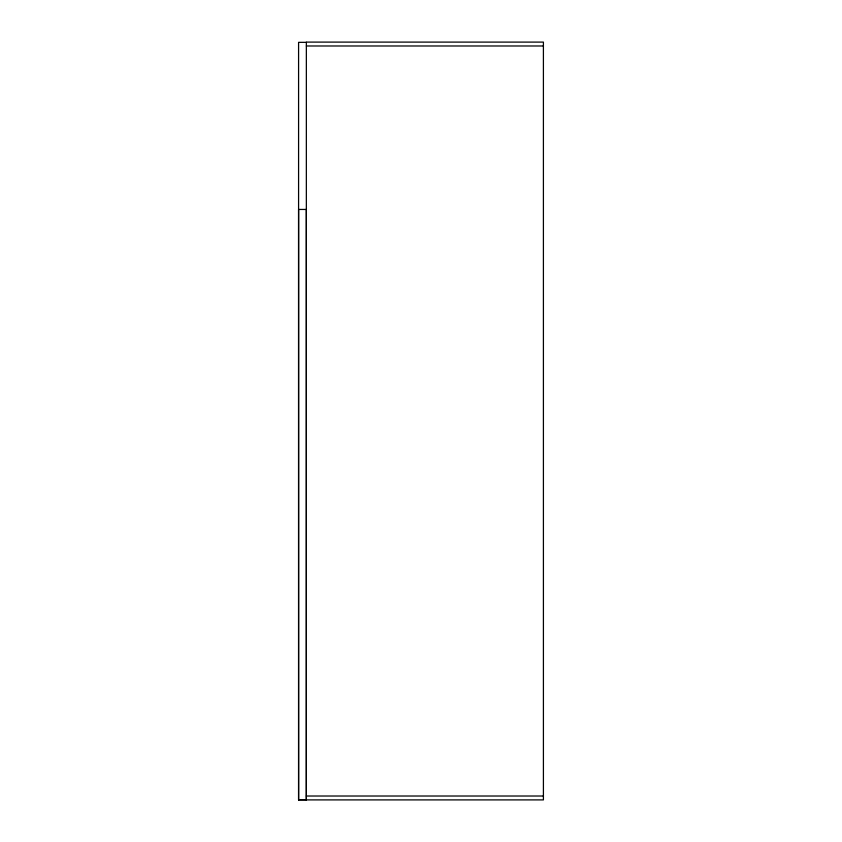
<?xml version="1.0" encoding="UTF-8"?>
<svg xmlns="http://www.w3.org/2000/svg" width="842" height="842" viewBox="0 0 842 842"><rect width="100%" height="100%" fill="white"/><g stroke="black" fill="none" stroke-linecap="round" stroke-linejoin="round"><path stroke-width="1.26" d="M306.32 799.9L306.351 42.1L543.406 42.1L543.416 799.9L298.594 799.9L298.584 209.447L306.351 209.447L306.351 799.753L298.584 799.753M306.351 42.342L298.584 42.342L298.594 799.9M306.351 45.984L543.416 45.984M306.362 796.016L543.416 796.016"/></g></svg>
